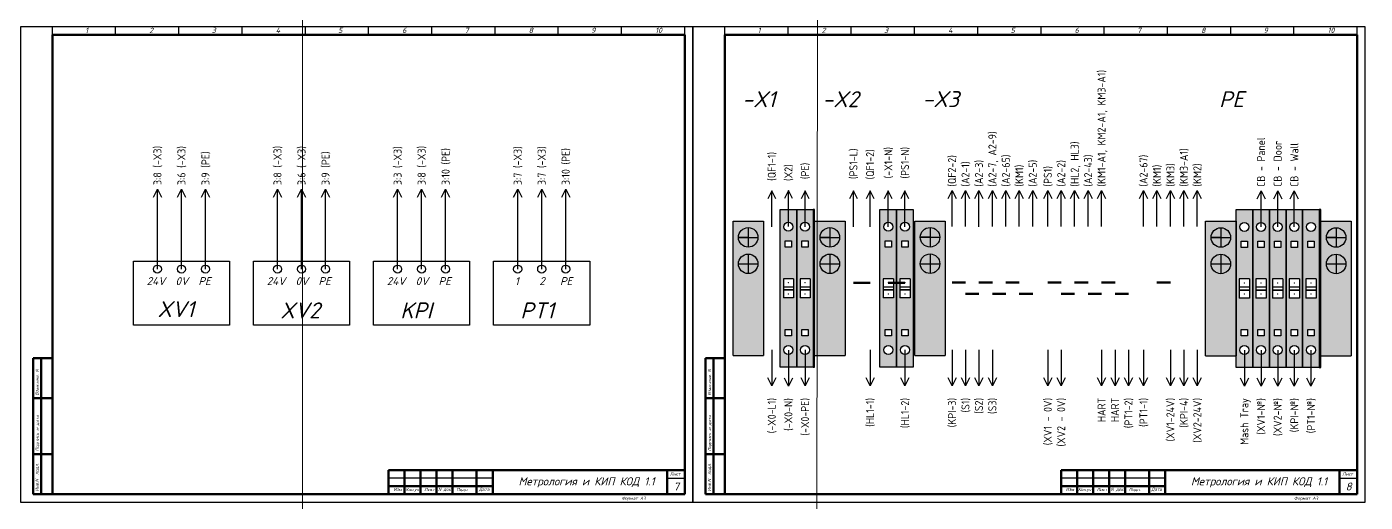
# Model space of a CAD drawing. Header units: millimetres. Extents: x 0 to 53000, y -591 to 24400.
# Drawn here: x 2568 to 3404, y 304 to 601 of the extents above; entities that cross this region are included whole.
import ezdxf
from ezdxf.enums import TextEntityAlignment as Align

# ---------------------------------------------------------------- set-up
doc = ezdxf.new("R2010")
doc.units = ezdxf.units.MM
doc.linetypes.add('Caddy_Solid', pattern=[0])
for name, color, linetype in [('DESC', 150, 'Continuous'), ('YEL_14_THHN', 7, 'Continuous'), ('Обозначения контактов', 7, 'Continuous')]:
    doc.layers.add(name, color=color, linetype=linetype)
doc.layers.add('Основная', color=7, linetype='Continuous', lineweight=30)
doc.layers.add('Перемычка', color=6, linetype='Continuous', lineweight=140)
doc.layers.add('Привязки', color=2, linetype='Continuous', lineweight=0, plot=False, transparency=0.8)
doc.styles.add('WD_IEC', font='ISOCP2.shx', dxfattribs={"width": 0.9, "height": 4})
doc.styles.add('текст', font='isocpeui.ttf')

# ---------------------------------------------------------------- blocks, each defined once
blk = doc.blocks.new('VT0_02')
blk.add_circle((0, 0), 1.25)
at = {"style": 'WD_IEC', "flags": 1}
for tag, p in [('X4TERM01', (-1.25, 0)), ('X2TERM01', (0, 1.25)), ('X1TERM01', (1.25, 0)), ('X8TERM01', (0, -1.25))]:
    blk.add_attdef(tag, p, '', height=0.32, dxfattribs=at)
blk = doc.blocks.new('HA1X2')
blk.add_lwpolyline([(-1.25, -2.5), (0, 0), (1.25, -2.5)])
at = {"style": 'WD_IEC', "flags": 8}
for tag, p in [('DESC1', (0, 5.1)), ('DESC2', (0, 1.25))]:
    blk.add_attdef(tag, text='', height=2.5, dxfattribs=at).set_placement(p, align=Align.CENTER)
at = {"style": 'WD_IEC', "flags": 1}
blk.add_attdef('X8TERM01', (0, 0), '', height=0.32, dxfattribs=at)
blk = doc.blocks.new('КПИ 2-2.5')
at = {"layer": 'Основная'}
for p, q in [((0, -24.65), (0, 24.65)), ((0, 24.65), (5.2, 24.65)), ((5.2, 24.65), (5.2, -24.65)), ((2.6, 3), (1.025, 3)), ((1.025, 3), (1.025, 0)), ((1.025, 0.5), (4.175, 0.5)), ((1.025, 0.5), (4.175, 0.5)), ((1.025, 0), (1.025, -3)), ((4.175, 3), (2.6, 3)), ((4.175, 3), (4.175, 0)), ((4.175, 0), (4.175, -3)), ((4.175, -0.5), (1.025, -0.5)), ((1.025, -0.5), (4.175, -0.5)), ((2.6, -3), (1.025, -3)), ((4.175, -3), (2.6, -3)), ((5.2, -24.65), (0, -24.65))]:
    blk.add_line(p, q, dxfattribs=at)
for points in [[(1.6, 14.825), (3.6, 14.825), (3.6, 12.825), (1.6, 12.825)], [(1.6, -12.825), (3.6, -12.825), (3.6, -14.825), (1.6, -14.825)]]:
    blk.add_lwpolyline(points, close=True, dxfattribs=at)
for centre in [(2.6, 19.2375), (2.6, -19.2375)]:
    blk.add_circle(centre, 1.4187, dxfattribs=at)
blk = doc.blocks.new('КПИ 2-2.5 синяя')
at = {"layer": 'Основная', "true_color": 0x22346e}
h = blk.add_hatch(color=159, dxfattribs=at)
h.dxf.hatch_style = 1
h.paths.add_polyline_path([(5.2, 24.65), (0, 24.65), (0, -24.65), (5.2, -24.65)])
h.paths.add_polyline_path([(4.17, 3), (4.17, 0), (4.17, -3), (2.6, -3), (1.03, -3), (1.03, 0), (1.03, 3), (2.6, 3)], flags=16)
h.paths.add_polyline_path([(1.6, 12.82), (1.6, 14.82), (3.6, 14.82), (3.6, 12.82)], flags=16)
h.paths.add_polyline_path([(1.18, 19.24, -1), (4.02, 19.24, -1)], flags=16)
h.paths.add_polyline_path([(3.6, -12.82), (3.6, -14.82), (1.6, -14.82), (1.6, -12.82)], flags=16)
h.paths.add_polyline_path([(4.02, -19.24, -1), (1.18, -19.24, -1)], flags=16)
at = {"layer": 'Привязки'}
for centre in [(2.6, 1.75), (2.6, -1.75)]:
    blk.add_circle(centre, 0.00000908, dxfattribs=at)
for p in [(2.6, 1.75), (2.6, 1.75), (2.6, 1.75), (2.6, 1.75), (2.6, 1.75), (2.6, 1.75), (2.6, -1.75), (2.6, -1.75), (2.6, -1.75), (2.6, -1.75), (2.6, -1.75), (2.6, -1.75)]:
    blk.add_point(p, dxfattribs=at)
at = {"layer": 'Основная'}
blk.add_blockref('КПИ 2-2.5', (0, 0), dxfattribs=at)
blk = doc.blocks.new('КПИ 2-2.5 ЖЗ')
at = {"layer": 'Основная', "true_color": 0x939598}
h = blk.add_hatch(color=252, dxfattribs=at)
h.set_gradient(color1=(19, 103, 52), color2=(200, 201, 45), rotation=45, name='CYLINDER')
h.paths.add_polyline_path([(5.2, 24.65), (0, 24.65), (0, 0), (1.03, 0), (1.03, 3), (2.6, 3), (4.17, 3), (4.17, -3), (5.2, -3)])
h.paths.add_polyline_path([(1.6, 12.82), (1.6, 14.82), (3.6, 14.82), (3.6, 12.82)], flags=16)
edge = h.paths.add_edge_path(flags=16)
edge.add_arc((2.6, 19.24), 1.42, 0, 360)
at = {"layer": 'Основная'}
h = blk.add_hatch(color=256, dxfattribs=at)
h.set_gradient(color1=(200, 201, 45), color2=(19, 103, 52), rotation=45, name='CYLINDER')
h.paths.add_polyline_path([(5.2, 0), (4.17, 0), (4.17, -3), (2.6, -3), (1.03, -3), (1.03, 3), (0, 3), (0, -24.65), (5.2, -24.65)])
h.paths.add_polyline_path([(3.6, -12.82), (3.6, -14.82), (1.6, -14.82), (1.6, -12.82)], flags=16)
edge = h.paths.add_edge_path(flags=16)
edge.add_arc((2.6, -19.24), 1.42, 0, 360)
at = {"layer": 'Привязки'}
for centre in [(2.6, 1.75), (2.6, -1.75)]:
    blk.add_circle(centre, 0.00000908, dxfattribs=at)
for p in [(2.6, 1.75), (2.6, 1.75), (2.6, 1.75), (2.6, 1.75), (2.6, 1.75), (2.6, 1.75), (2.6, -1.75), (2.6, -1.75), (2.6, -1.75), (2.6, -1.75), (2.6, -1.75), (2.6, -1.75)]:
    blk.add_point(p, dxfattribs=at)
at = {"layer": 'Основная'}
blk.add_blockref('КПИ 2-2.5', (0, 0), dxfattribs=at)
blk = doc.blocks.new('Заглушка КПИ зеленая 1.5-2.5')
at = {"layer": 'Основная'}
h = blk.add_hatch(color=3, dxfattribs=at)
h.dxf.hatch_style = 1
h.paths.add_polyline_path([(2212.92, 559.35), (2213.42, 559.35), (2213.42, 608.65), (2212.92, 608.65)])
for p, q in [((2212.92, 608.65), (2212.92, 559.35)), ((2213.42, 608.65), (2212.92, 608.65)), ((2213.42, 559.35), (2213.42, 608.65)), ((2212.92, 559.35), (2213.42, 559.35))]:
    blk.add_line(p, q, dxfattribs=at)
blk = doc.blocks.new('HA1X4')
blk.add_lwpolyline([(1.25, 2.5), (0, 0), (-1.25, 2.5)])
at = {"style": 'WD_IEC', "flags": 1}
blk.add_attdef('X2TERM01', (0, 0), '', height=0.32, dxfattribs=at)
at = {"style": 'WD_IEC', "flags": 8}
for tag, p in [('DESC1', (0, -3.75)), ('DESC2', (0, -7.6))]:
    blk.add_attdef(tag, text='', height=2.5, dxfattribs=at).set_placement(p, align=Align.CENTER)
blk = doc.blocks.new('Стопор на DIN')
at = {"layer": 'Основная', "true_color": 0x939598}
h = blk.add_hatch(color=252, dxfattribs=at)
h.dxf.hatch_style = 1
h.paths.add_polyline_path([(0, 21), (-9.5, 21), (-9.5, -21), (0, -21)])
at = {"layer": 'Основная'}
for p, q in [((-9.5, -21), (-9.5, 21)), ((-9.5, 21), (0, 21)), ((0, 21), (0, -21)), ((-4.75, 18.97), (-4.75, 12.87)), ((-4.75, 15.92), (-7.8, 15.92)), ((-7.8, 15.92), (-1.7, 15.92)), ((-4.75, 10.71), (-4.75, 4.6)), ((-7.8, 7.66), (-1.7, 7.66)), ((-9.5, -21), (0, -21))]:
    blk.add_line(p, q, dxfattribs=at)
for centre in [(-4.75, 15.92), (-4.75, 7.66)]:
    blk.add_circle(centre, 3.05, dxfattribs=at)

msp = doc.modelspace()

# ---------------------------------------------------------------- linework, layer by layer
at = {"linetype": 'Caddy_Solid', "lineweight": 25}
for p, q in [((2584.38593, 596.38009), (2584.38593, 601.38009)), ((2623.88593, 596.38009), (2623.88593, 601.38009)), ((2663.38593, 596.38009), (2663.38593, 601.38009)), ((2702.88593, 596.38009), (2702.88593, 601.38009)), ((2742.38593, 596.38009), (2742.38593, 601.38009)), ((2781.88593, 596.38009), (2781.88593, 601.38009)), ((2821.38593, 596.38009), (2821.38593, 601.38009)), ((2860.88593, 596.38009), (2860.88593, 601.38009)), ((2900.38593, 596.38009), (2900.38593, 601.38009)), ((2939.88593, 596.38009), (2939.88593, 601.38009)), ((2979.38593, 596.38009), (2979.38593, 601.38009)), ((3004.38593, 596.38009), (3004.38593, 601.38009)), ((3043.88593, 596.38009), (3043.88593, 601.38009)), ((3083.38593, 596.38009), (3083.38593, 601.38009)), ((3122.88593, 596.38009), (3122.88593, 601.38009)), ((3162.38593, 596.38009), (3162.38593, 601.38009)), ((3201.88593, 596.38009), (3201.88593, 601.38009)), ((3241.38593, 596.38009), (3241.38593, 601.38009)), ((3280.88593, 596.38009), (3280.88593, 601.38009)), ((3320.38593, 596.38009), (3320.38593, 601.38009)), ((3359.88593, 596.38009), (3359.88593, 601.38009)), ((3399.38593, 596.38009), (3399.38593, 601.38009))]:
    msp.add_line(p, q, dxfattribs=at)
at = {"layer": 'YEL_14_THHN'}
for p, q in [((2650, 450), (2650, 500)), ((2665, 450), (2665, 500)), ((2680, 450), (2680, 500)), ((2725, 450), (2725, 500)), ((2740, 450), (2740, 500)), ((2755, 450), (2755, 500)), ((2800, 450), (2800, 500)), ((2815, 450), (2815, 500)), ((2830, 450), (2830, 500)), ((2875, 450), (2875, 500)), ((2890, 450), (2890, 500)), ((2905, 450), (2905, 500)), ((3033.69999, 476.44504), (3033.69999, 498.94504)), ((3044.09999, 476.52159), (3044.09999, 499.02159)), ((3054.49999, 476.44504), (3054.49999, 498.94504)), ((3084.69999, 476.36848), (3084.69999, 498.86848)), ((3095.09999, 476.44504), (3095.09999, 498.94504)), ((3106.49999, 476.44504), (3106.49999, 498.94504)), ((3116.89999, 476.44504), (3116.89999, 498.94504)), ((3146.29999, 476.52159), (3146.29999, 499.02159)), ((3154.69999, 476.52159), (3154.69999, 499.02159)), ((3163.1, 476.50335), (3163.1, 499.00335)), ((3171.49999, 476.52159), (3171.49999, 499.02159)), ((3179.89999, 476.52159), (3179.89999, 499.02159)), ((3188.29999, 476.52159), (3188.29999, 499.02159)), ((3196.69999, 476.52159), (3196.69999, 499.02159)), ((3206.09999, 476.53071), (3206.09999, 499.03071)), ((3214.49999, 476.52159), (3214.49999, 499.02159)), ((3222.89999, 476.52159), (3222.89999, 499.02159)), ((3231.29999, 476.52159), (3231.29999, 499.02159)), ((3239.69999, 476.52159), (3239.69999, 499.02159)), ((3265.89999, 476.52159), (3265.89999, 499.02159)), ((3274.29999, 476.52159), (3274.29999, 499.02159)), ((3282.69999, 476.52159), (3282.69999, 499.02159)), ((3291.09999, 476.52159), (3291.09999, 499.02159)), ((3299.49999, 476.52159), (3299.49999, 499.02159)), ((3339.29999, 476.36848), (3339.29999, 498.86848)), ((3349.69999, 476.36848), (3349.69999, 498.86848)), ((3360.09999, 476.36848), (3360.09999, 498.86848)), ((3033.69999, 399.49504), (3033.69999, 376.99504)), ((3044.09999, 399.41848), (3044.09999, 376.91848)), ((3054.49999, 399.49504), (3054.49999, 376.99504)), ((3095.09999, 399.49504), (3095.09999, 376.99504)), ((3116.89999, 399.49504), (3116.89999, 376.99504)), ((3146.29999, 399.57159), (3146.29999, 377.07159)), ((3154.69999, 399.57159), (3154.69999, 377.07159)), ((3163.09999, 399.57159), (3163.09999, 377.07159)), ((3171.49999, 399.57159), (3171.49999, 377.07159)), ((3206.09999, 399.57159), (3206.09999, 377.07159)), ((3214.49999, 399.57159), (3214.49999, 377.07159)), ((3239.69999, 399.57159), (3239.69999, 377.07159)), ((3248.09999, 399.57159), (3248.09999, 377.07159)), ((3256.49999, 399.57159), (3256.49999, 377.07159)), ((3265.89999, 399.57159), (3265.89999, 377.07159)), ((3282.69999, 399.57159), (3282.69999, 377.07159)), ((3291.09999, 399.57159), (3291.09999, 377.07159)), ((3299.49999, 399.57159), (3299.49999, 377.07159)), ((3328.89999, 399.41848), (3328.89999, 376.91848)), ((3339.29999, 399.41848), (3339.29999, 376.91848)), ((3349.69999, 399.41848), (3349.69999, 376.91848)), ((3360.09999, 399.41848), (3360.09999, 376.91848)), ((3370.49999, 399.41848), (3370.49999, 376.91848))]:
    msp.add_line(p, q, dxfattribs=at)
at = {"layer": 'Обозначения контактов'}
for points in [[(2564.38593, 304.38009), (2984.38593, 304.38009), (2984.38593, 601.38009), (2564.38593, 601.38009)], [(2984.38593, 304.38009), (3404.38593, 304.38009), (3404.38593, 601.38009), (2984.38593, 601.38009)]]:
    msp.add_lwpolyline(points, close=True, dxfattribs=at)
at = {"layer": 'Основная', "linetype": 'Caddy_Solid', "lineweight": 50}
for p, q in [((2584.38593, 596.3189), (2979.38593, 596.3189)), ((2584.38593, 596.3189), (2584.38593, 309.38009)), ((2979.38593, 596.3189), (2979.38593, 309.38009)), ((3004.38593, 596.3189), (3399.38593, 596.3189)), ((3004.38593, 596.3189), (3004.38593, 309.38009)), ((3399.38593, 596.3189), (3399.38593, 309.38009)), ((2572.38593, 309.44009), (2572.38593, 394.44009)), ((2572.38593, 394.44009), (2584.38593, 394.44009)), ((2577.38593, 394.44009), (2577.38593, 309.44009)), ((2992.38593, 309.44009), (2992.38593, 394.44009)), ((2992.38593, 394.44009), (3004.38593, 394.44009)), ((2997.38593, 394.44009), (2997.38593, 309.44009)), ((2572.38593, 369.38009), (2584.38593, 369.38009)), ((2992.38593, 369.38009), (3004.38593, 369.38009)), ((2572.38593, 334.44009), (2584.38593, 334.44009)), ((2992.38593, 334.44009), (3004.38593, 334.44009)), ((2794.38593, 324.38009), (2979.38593, 324.38009)), ((2794.38593, 309.38009), (2794.38593, 324.38009)), ((2804.38593, 309.38009), (2804.38593, 324.38009)), ((2814.38593, 309.38009), (2814.38593, 324.38009)), ((2824.38593, 309.38009), (2824.38593, 324.38009)), ((2834.38593, 309.38009), (2834.38593, 324.38009)), ((2849.38593, 309.38009), (2849.38593, 324.38009)), ((2859.38593, 309.38009), (2859.38593, 324.38009)), ((2968.38593, 309.38009), (2968.38593, 324.38009)), ((3214.38593, 324.38009), (3399.38593, 324.38009)), ((3214.38593, 309.38009), (3214.38593, 324.38009)), ((3224.38593, 309.38009), (3224.38593, 324.38009)), ((3234.38593, 309.38009), (3234.38593, 324.38009)), ((3244.38593, 309.38009), (3244.38593, 324.38009)), ((3254.38593, 309.38009), (3254.38593, 324.38009)), ((3269.38593, 309.38009), (3269.38593, 324.38009)), ((3279.38593, 309.38009), (3279.38593, 324.38009)), ((3388.38593, 309.38009), (3388.38593, 324.38009)), ((2979.38593, 309.38009), (2572.38593, 309.38009)), ((2794.38593, 314.38009), (2859.38593, 314.38009)), ((3399.38593, 309.38009), (2992.38593, 309.38009)), ((3214.38593, 314.38009), (3279.38593, 314.38009))]:
    msp.add_line(p, q, dxfattribs=at)
at = {"layer": 'Основная', "linetype": 'Caddy_Solid', "lineweight": 25}
for p, q in [((2859.38593, 319.38009), (2794.38593, 319.38009)), ((2968.38593, 319.38009), (2979.38593, 319.38009)), ((3279.38593, 319.38009), (3214.38593, 319.38009)), ((3388.38593, 319.38009), (3399.38593, 319.38009))]:
    msp.add_line(p, q, dxfattribs=at)
at = {"layer": 'Основная'}
for points in [[(2635, 455), (2695, 455), (2695, 415), (2635, 415)], [(2710, 455), (2770, 455), (2770, 415), (2710, 415)], [(2785, 455), (2845, 455), (2845, 415), (2785, 415)], [(2860, 455), (2920, 455), (2920, 415), (2860, 415)]]:
    msp.add_lwpolyline(points, close=True, dxfattribs=at)
at = {"layer": 'Перемычка'}
for p, q in [((3084.70003, 441.47004), (3095.10001, 441.47004)), ((3106.50003, 441.47006), (3116.89999, 441.47006)), ((3146.30003, 441.54661), (3154.69999, 441.54661)), ((3163.09999, 441.54661), (3171.50001, 441.54663)), ((3179.90001, 441.54663), (3188.30001, 441.54659)), ((3206.10002, 441.54658), (3214.49998, 441.54658)), ((3222.89998, 441.54658), (3231.3, 441.54659)), ((3239.7, 441.54659), (3248.1, 441.54656)), ((3274.30003, 441.54661), (3282.70003, 441.54661)), ((3154.70001, 434.54663), (3163.10001, 434.54659)), ((3171.50001, 434.54663), (3179.90001, 434.54659)), ((3188.30001, 434.54659), (3196.70001, 434.54663)), ((3214.5, 434.54659), (3222.9, 434.54656)), ((3231.3, 434.54659), (3239.7, 434.54656)), ((3248.1, 434.54656), (3256.5, 434.54659))]:
    msp.add_line(p, q, dxfattribs=at)
at = {"layer": 'Привязки'}
for p, direction in [((2740.67048, 3075), (0, 1)), ((3066.41299, 3074.73139), (0.00164919753, 0.99999864007))]:
    msp.add_xline(p, direction, dxfattribs=at)

# ---------------------------------------------------------------- block references
at = {"layer": 'Обозначения контактов'}
ref = msp.add_blockref('HA1X2', (3239.69999, 499.02159), dxfattribs=dict(at, xscale=2, yscale=2, zscale=2))
ref.add_attrib('DESC2', '(KM1-A1, KM2-A1, KM3-A1)', dxfattribs={"layer": 'DESC', "height": 5, "rotation": 90, "style": 'WD_IEC', "flags": 8}).set_placement((3239.69999, 501.52159), align=Align.MIDDLE_LEFT)
ref = msp.add_blockref('HA1X2', (3171.49999, 499.02159), dxfattribs=dict(at, xscale=2, yscale=2, zscale=2))
ref.add_attrib('DESC2', '(A2-7, A2-9)', dxfattribs={"layer": 'DESC', "height": 5, "rotation": 90, "style": 'WD_IEC', "flags": 8}).set_placement((3171.49999, 501.52159), align=Align.MIDDLE_LEFT)
ref = msp.add_blockref('HA1X2', (3222.89999, 499.02159), dxfattribs=dict(at, xscale=2, yscale=2, zscale=2))
ref.add_attrib('DESC2', '(HL2, HL3)', dxfattribs={"layer": 'DESC', "height": 5, "rotation": 90, "style": 'WD_IEC', "flags": 8}).set_placement((3222.89999, 501.52159), align=Align.MIDDLE_LEFT)
ref = msp.add_blockref('HA1X2', (3339.29999, 498.86848), dxfattribs=dict(at, xscale=2, yscale=2, zscale=2))
ref.add_attrib('DESC2', 'CB - Panel', dxfattribs={"layer": 'DESC', "height": 5, "rotation": 90, "style": 'WD_IEC', "flags": 8}).set_placement((3339.29999, 501.36848), align=Align.MIDDLE_LEFT)
ref = msp.add_blockref('HA1X2', (3349.69999, 498.86848), dxfattribs=dict(at, xscale=2, yscale=2, zscale=2))
ref.add_attrib('DESC2', 'CB - Door', dxfattribs={"layer": 'DESC', "height": 5, "rotation": 90, "style": 'WD_IEC', "flags": 8}).set_placement((3349.69999, 501.36848), align=Align.MIDDLE_LEFT)
ref = msp.add_blockref('HA1X2', (3360.09999, 498.86848), dxfattribs=dict(at, xscale=2, yscale=2, zscale=2))
ref.add_attrib('DESC2', 'CB - Wall', dxfattribs={"layer": 'DESC', "height": 5, "rotation": 90, "style": 'WD_IEC', "flags": 8}).set_placement((3360.09999, 501.36848), align=Align.MIDDLE_LEFT)
ref = msp.add_blockref('HA1X2', (2650, 500), dxfattribs=dict(at, xscale=2, yscale=2, zscale=2))
ref.add_attrib('DESC2', '3:8 (-X3)', dxfattribs={"layer": 'DESC', "height": 5, "rotation": 90, "style": 'WD_IEC', "flags": 8}).set_placement((2650, 502.5), align=Align.MIDDLE_LEFT)
ref = msp.add_blockref('HA1X2', (2665, 500), dxfattribs=dict(at, xscale=2, yscale=2, zscale=2))
ref.add_attrib('DESC2', '3:6 (-X3)', dxfattribs={"layer": 'DESC', "height": 5, "rotation": 90, "style": 'WD_IEC', "flags": 8}).set_placement((2665, 502.5), align=Align.MIDDLE_LEFT)
ref = msp.add_blockref('HA1X2', (2680, 500), dxfattribs=dict(at, xscale=2, yscale=2, zscale=2))
ref.add_attrib('DESC2', '3:9 (PE)', dxfattribs={"layer": 'DESC', "height": 5, "rotation": 90, "style": 'WD_IEC', "flags": 8}).set_placement((2680, 502.5), align=Align.MIDDLE_LEFT)
ref = msp.add_blockref('HA1X2', (2725, 500), dxfattribs=dict(at, xscale=2, yscale=2, zscale=2))
ref.add_attrib('DESC2', '3:8 (-X3)', dxfattribs={"layer": 'DESC', "height": 5, "rotation": 90, "style": 'WD_IEC', "flags": 8}).set_placement((2725, 502.5), align=Align.MIDDLE_LEFT)
ref = msp.add_blockref('HA1X2', (2740, 500), dxfattribs=dict(at, xscale=2, yscale=2, zscale=2))
ref.add_attrib('DESC2', '3:6 (-X3)', dxfattribs={"layer": 'DESC', "height": 5, "rotation": 90, "style": 'WD_IEC', "flags": 8}).set_placement((2740, 502.5), align=Align.MIDDLE_LEFT)
ref = msp.add_blockref('HA1X2', (2755, 500), dxfattribs=dict(at, xscale=2, yscale=2, zscale=2))
ref.add_attrib('DESC2', '3:9 (PE)', dxfattribs={"layer": 'DESC', "height": 5, "rotation": 90, "style": 'WD_IEC', "flags": 8}).set_placement((2755, 502.5), align=Align.MIDDLE_LEFT)
ref = msp.add_blockref('HA1X2', (2800, 500), dxfattribs=dict(at, xscale=2, yscale=2, zscale=2))
ref.add_attrib('DESC2', '3:3 (-X3)', dxfattribs={"layer": 'DESC', "height": 5, "rotation": 90, "style": 'WD_IEC', "flags": 8}).set_placement((2800, 502.5), align=Align.MIDDLE_LEFT)
ref = msp.add_blockref('HA1X2', (2815, 500), dxfattribs=dict(at, xscale=2, yscale=2, zscale=2))
ref.add_attrib('DESC2', '3:8 (-X3)', dxfattribs={"layer": 'DESC', "height": 5, "rotation": 90, "style": 'WD_IEC', "flags": 8}).set_placement((2815, 502.5), align=Align.MIDDLE_LEFT)
ref = msp.add_blockref('HA1X2', (2830, 500), dxfattribs=dict(at, xscale=2, yscale=2, zscale=2))
ref.add_attrib('DESC2', '3:10 (PE)', dxfattribs={"layer": 'DESC', "height": 5, "rotation": 90, "style": 'WD_IEC', "flags": 8}).set_placement((2830, 502.5), align=Align.MIDDLE_LEFT)
ref = msp.add_blockref('HA1X2', (2875, 500), dxfattribs=dict(at, xscale=2, yscale=2, zscale=2))
ref.add_attrib('DESC2', '3:7 (-X3)', dxfattribs={"layer": 'DESC', "height": 5, "rotation": 90, "style": 'WD_IEC', "flags": 8}).set_placement((2875, 502.5), align=Align.MIDDLE_LEFT)
ref = msp.add_blockref('HA1X2', (2890, 500), dxfattribs=dict(at, xscale=2, yscale=2, zscale=2))
ref.add_attrib('DESC2', '3:7 (-X3)', dxfattribs={"layer": 'DESC', "height": 5, "rotation": 90, "style": 'WD_IEC', "flags": 8}).set_placement((2890, 502.5), align=Align.MIDDLE_LEFT)
ref = msp.add_blockref('HA1X2', (2905, 500), dxfattribs=dict(at, xscale=2, yscale=2, zscale=2))
ref.add_attrib('DESC2', '3:10 (PE)', dxfattribs={"layer": 'DESC', "height": 5, "rotation": 90, "style": 'WD_IEC', "flags": 8}).set_placement((2905, 502.5), align=Align.MIDDLE_LEFT)
ref = msp.add_blockref('HA1X4', (3033.69999, 498.94504), dxfattribs=dict(at, xscale=-2, yscale=2, zscale=2, rotation=180))
ref.add_attrib('DESC2', '(QF1-1)', dxfattribs={"layer": 'DESC', "height": 5, "rotation": 90, "style": 'WD_IEC', "flags": 8}).set_placement((3033.69999, 514.14504), align=Align.MIDDLE_CENTER)
ref = msp.add_blockref('HA1X4', (3084.69999, 498.86848), dxfattribs=dict(at, xscale=-2, yscale=2, zscale=2, rotation=180))
ref.add_attrib('DESC1', '(PS1-L)', dxfattribs={"layer": 'DESC', "height": 5, "rotation": 90, "style": 'WD_IEC', "flags": 8}).set_placement((3084.69999, 525.38955), align=Align.MIDDLE_RIGHT)
ref = msp.add_blockref('HA1X4', (3095.09999, 498.94504), dxfattribs=dict(at, xscale=-2, yscale=2, zscale=2, rotation=180))
ref.add_attrib('DESC1', '(QF1-2)', dxfattribs={"layer": 'DESC', "height": 5, "rotation": 90, "style": 'WD_IEC', "flags": 8}).set_placement((3095.09999, 515.4411), align=Align.MIDDLE_CENTER)
ref = msp.add_blockref('HA1X4', (3106.49999, 498.94504), dxfattribs=dict(at, xscale=-2, yscale=2, zscale=2, rotation=180))
ref.add_attrib('DESC1', '(-X1-N)', dxfattribs={"layer": 'DESC', "height": 5, "rotation": 90, "style": 'WD_IEC', "flags": 8}).set_placement((3106.49999, 516.4411), align=Align.MIDDLE_CENTER)
ref = msp.add_blockref('HA1X4', (3116.89999, 498.94504), dxfattribs=dict(at, xscale=-2, yscale=2, zscale=2, rotation=180))
ref.add_attrib('DESC1', '(PS1-N)', dxfattribs={"layer": 'DESC', "height": 5, "rotation": 90, "style": 'WD_IEC', "flags": 8}).set_placement((3116.89999, 516.4411), align=Align.MIDDLE_CENTER)
ref = msp.add_blockref('HA1X2', (3146.29999, 499.02159), dxfattribs=dict(at, xscale=2, yscale=2, zscale=2))
ref.add_attrib('DESC2', '(QF2-2)', dxfattribs={"layer": 'DESC', "height": 5, "rotation": 90, "style": 'WD_IEC', "flags": 8}).set_placement((3146.29999, 501.52159), align=Align.MIDDLE_LEFT)
ref = msp.add_blockref('HA1X2', (3179.89999, 499.02159), dxfattribs=dict(at, xscale=2, yscale=2, zscale=2))
ref.add_attrib('DESC2', '(A2-65)', dxfattribs={"layer": 'DESC', "height": 5, "rotation": 90, "style": 'WD_IEC', "flags": 8}).set_placement((3179.89999, 501.52159), align=Align.MIDDLE_LEFT)
ref = msp.add_blockref('HA1X2', (3231.29999, 499.02159), dxfattribs=dict(at, xscale=2, yscale=2, zscale=2))
ref.add_attrib('DESC2', '(A2-43)', dxfattribs={"layer": 'DESC', "height": 5, "rotation": 90, "style": 'WD_IEC', "flags": 8}).set_placement((3231.29999, 501.52159), align=Align.MIDDLE_LEFT)
ref = msp.add_blockref('HA1X2', (3265.89999, 499.02159), dxfattribs=dict(at, xscale=2, yscale=2, zscale=2))
ref.add_attrib('DESC2', '(A2-67)', dxfattribs={"layer": 'DESC', "height": 5, "rotation": 90, "style": 'WD_IEC', "flags": 8}).set_placement((3265.89999, 501.52159), align=Align.MIDDLE_LEFT)
ref = msp.add_blockref('HA1X2', (3291.09999, 499.02159), dxfattribs=dict(at, xscale=2, yscale=2, zscale=2))
ref.add_attrib('DESC2', '(KM3-A1)', dxfattribs={"layer": 'DESC', "height": 5, "rotation": 90, "style": 'WD_IEC', "flags": 8}).set_placement((3291.09999, 501.52159), align=Align.MIDDLE_LEFT)
ref = msp.add_blockref('HA1X4', (3044.09999, 499.02159), dxfattribs=dict(at, xscale=-2, yscale=2, zscale=2, rotation=180))
ref.add_attrib('DESC1', '(X2)', dxfattribs={"layer": 'DESC', "height": 5, "rotation": 90, "style": 'WD_IEC', "flags": 8}).set_placement((3044.09999, 515.51765), align=Align.MIDDLE_RIGHT)
ref = msp.add_blockref('HA1X4', (3054.49999, 498.94504), dxfattribs=dict(at, xscale=-2, yscale=2, zscale=2, rotation=180))
ref.add_attrib('DESC1', '(PE)', dxfattribs={"layer": 'DESC', "height": 5, "rotation": 90, "style": 'WD_IEC', "flags": 8}).set_placement((3054.49999, 516.4411), align=Align.MIDDLE_RIGHT)
ref = msp.add_blockref('HA1X2', (3154.69999, 499.02159), dxfattribs=dict(at, xscale=2, yscale=2, zscale=2))
ref.add_attrib('DESC2', '(A2-1)', dxfattribs={"layer": 'DESC', "height": 5, "rotation": 90, "style": 'WD_IEC', "flags": 8}).set_placement((3154.69999, 501.52159), align=Align.MIDDLE_LEFT)
ref = msp.add_blockref('HA1X2', (3163.1, 499.00335), dxfattribs=dict(at, xscale=2, yscale=2, zscale=2))
ref.add_attrib('DESC2', '(A2-3)', dxfattribs={"layer": 'DESC', "height": 5, "rotation": 90, "style": 'WD_IEC', "flags": 8}).set_placement((3163.1, 501.50335), align=Align.MIDDLE_LEFT)
ref = msp.add_blockref('HA1X2', (3188.29999, 499.02159), dxfattribs=dict(at, xscale=2, yscale=2, zscale=2))
ref.add_attrib('DESC2', '(KM1)', dxfattribs={"layer": 'DESC', "height": 5, "rotation": 90, "style": 'WD_IEC', "flags": 8}).set_placement((3188.29999, 501.52159), align=Align.MIDDLE_LEFT)
ref = msp.add_blockref('HA1X2', (3196.69999, 499.00336), dxfattribs=dict(at, xscale=2, yscale=2, zscale=2))
ref.add_attrib('DESC2', '(A2-5)', dxfattribs={"layer": 'DESC', "height": 5, "rotation": 90, "style": 'WD_IEC', "flags": 8}).set_placement((3196.69999, 501.50336), align=Align.MIDDLE_LEFT)
ref = msp.add_blockref('HA1X2', (3206.09999, 499.03071), dxfattribs=dict(at, xscale=2, yscale=2, zscale=2))
ref.add_attrib('DESC2', '(PS1)', dxfattribs={"layer": 'DESC', "height": 5, "rotation": 90, "style": 'WD_IEC', "flags": 8}).set_placement((3206.09999, 501.53071), align=Align.MIDDLE_LEFT)
ref = msp.add_blockref('HA1X2', (3214.49999, 499.02159), dxfattribs=dict(at, xscale=2, yscale=2, zscale=2))
ref.add_attrib('DESC2', '(A2-2)', dxfattribs={"layer": 'DESC', "height": 5, "rotation": 90, "style": 'WD_IEC', "flags": 8}).set_placement((3214.49999, 501.52159), align=Align.MIDDLE_LEFT)
ref = msp.add_blockref('HA1X2', (3274.29999, 499.02159), dxfattribs=dict(at, xscale=2, yscale=2, zscale=2))
ref.add_attrib('DESC2', '(KM1)', dxfattribs={"layer": 'DESC', "height": 5, "rotation": 90, "style": 'WD_IEC', "flags": 8}).set_placement((3274.29999, 501.52159), align=Align.MIDDLE_LEFT)
ref = msp.add_blockref('HA1X2', (3282.69999, 499.02159), dxfattribs=dict(at, xscale=2, yscale=2, zscale=2))
ref.add_attrib('DESC2', '(KM3)', dxfattribs={"layer": 'DESC', "height": 5, "rotation": 90, "style": 'WD_IEC', "flags": 8}).set_placement((3282.69999, 501.52159), align=Align.MIDDLE_LEFT)
ref = msp.add_blockref('HA1X2', (3299.49999, 499.02159), dxfattribs=dict(at, xscale=2, yscale=2, zscale=2))
ref.add_attrib('DESC2', '(KM2)', dxfattribs={"layer": 'DESC', "height": 5, "rotation": 90, "style": 'WD_IEC', "flags": 8}).set_placement((3299.49999, 501.52159), align=Align.MIDDLE_LEFT)
at = {"layer": 'Обозначения контактов', "xscale": 2, "yscale": 2, "zscale": 2}
for p in [(2650, 450), (2665, 450), (2680, 450), (2725, 450), (2740, 450), (2755, 450), (2800, 450), (2815, 450), (2830, 450), (2875, 450), (2890, 450), (2905, 450)]:
    msp.add_blockref('VT0_02', p, dxfattribs=at)
at = {"layer": 'Обозначения контактов'}
ref = msp.add_blockref('HA1X4', (3033.69999, 376.99504), dxfattribs=dict(at, xscale=2, yscale=2, zscale=2))
ref.add_attrib('DESC1', '(-X0-L1)', dxfattribs={"layer": 'DESC', "height": 5, "rotation": 90, "style": 'WD_IEC', "flags": 8}).set_placement((3033.69999, 369.49504), align=Align.MIDDLE_RIGHT)
ref = msp.add_blockref('HA1X4', (3044.09999, 376.91848), dxfattribs=dict(at, xscale=2, yscale=2, zscale=2))
ref.add_attrib('DESC1', '(-X0-N)', dxfattribs={"layer": 'DESC', "height": 5, "rotation": 90, "style": 'WD_IEC', "flags": 8}).set_placement((3044.09999, 369.41848), align=Align.MIDDLE_RIGHT)
ref = msp.add_blockref('HA1X4', (3054.49999, 376.99504), dxfattribs=dict(at, xscale=2, yscale=2, zscale=2))
ref.add_attrib('DESC1', '(-X0-PE)', dxfattribs={"layer": 'DESC', "height": 5, "rotation": 90, "style": 'WD_IEC', "flags": 8}).set_placement((3054.49999, 369.49504), align=Align.MIDDLE_RIGHT)
ref = msp.add_blockref('HA1X4', (3095.09999, 376.99504), dxfattribs=dict(at, xscale=2, yscale=2, zscale=2))
ref.add_attrib('DESC1', '(HL1-1)', dxfattribs={"layer": 'DESC', "height": 5, "rotation": 90, "style": 'WD_IEC', "flags": 8}).set_placement((3095.09999, 369.49504), align=Align.MIDDLE_RIGHT)
ref = msp.add_blockref('HA1X4', (3116.89999, 376.99504), dxfattribs=dict(at, xscale=2, yscale=2, zscale=2))
ref.add_attrib('DESC1', '(HL1-2)', dxfattribs={"layer": 'DESC', "height": 5, "rotation": 90, "style": 'WD_IEC', "flags": 8}).set_placement((3116.89999, 369.49504), align=Align.MIDDLE_RIGHT)
ref = msp.add_blockref('HA1X4', (3146.29999, 377.07159), dxfattribs=dict(at, xscale=2, yscale=2, zscale=2))
ref.add_attrib('DESC1', '(KPI-3)', dxfattribs={"layer": 'DESC', "height": 5, "rotation": 90, "style": 'WD_IEC', "flags": 8}).set_placement((3146.29999, 369.57159), align=Align.MIDDLE_RIGHT)
ref = msp.add_blockref('HA1X4', (3154.69999, 377.07159), dxfattribs=dict(at, xscale=2, yscale=2, zscale=2))
ref.add_attrib('DESC1', '(S1)', dxfattribs={"layer": 'DESC', "height": 5, "rotation": 90, "style": 'WD_IEC', "flags": 8}).set_placement((3154.69999, 369.57159), align=Align.MIDDLE_RIGHT)
ref = msp.add_blockref('HA1X4', (3163.09999, 377.07159), dxfattribs=dict(at, xscale=2, yscale=2, zscale=2))
ref.add_attrib('DESC1', '(S2)', dxfattribs={"layer": 'DESC', "height": 5, "rotation": 90, "style": 'WD_IEC', "flags": 8}).set_placement((3163.09999, 369.57159), align=Align.MIDDLE_RIGHT)
ref = msp.add_blockref('HA1X4', (3171.49999, 377.07159), dxfattribs=dict(at, xscale=2, yscale=2, zscale=2))
ref.add_attrib('DESC1', '(S3)', dxfattribs={"layer": 'DESC', "height": 5, "rotation": 90, "style": 'WD_IEC', "flags": 8}).set_placement((3171.49999, 369.57159), align=Align.MIDDLE_RIGHT)
ref = msp.add_blockref('HA1X4', (3206.09999, 377.07159), dxfattribs=dict(at, xscale=2, yscale=2, zscale=2))
ref.add_attrib('DESC1', '(XV1 - 0V)', dxfattribs={"layer": 'DESC', "height": 5, "rotation": 90, "style": 'WD_IEC', "flags": 8}).set_placement((3206.09999, 369.57159), align=Align.MIDDLE_RIGHT)
ref = msp.add_blockref('HA1X4', (3214.49999, 377.07159), dxfattribs=dict(at, xscale=2, yscale=2, zscale=2))
ref.add_attrib('DESC1', '(XV2 - 0V)', dxfattribs={"layer": 'DESC', "height": 5, "rotation": 90, "style": 'WD_IEC', "flags": 8}).set_placement((3214.49999, 369.57159), align=Align.MIDDLE_RIGHT)
ref = msp.add_blockref('HA1X4', (3239.69999, 377.07159), dxfattribs=dict(at, xscale=2, yscale=2, zscale=2))
ref.add_attrib('DESC1', 'HART', dxfattribs={"layer": 'DESC', "height": 5, "rotation": 90, "style": 'WD_IEC', "flags": 8}).set_placement((3239.69999, 369.57159), align=Align.MIDDLE_RIGHT)
ref = msp.add_blockref('HA1X4', (3248.09999, 377.07159), dxfattribs=dict(at, xscale=2, yscale=2, zscale=2))
ref.add_attrib('DESC1', 'HART', dxfattribs={"layer": 'DESC', "height": 5, "rotation": 90, "style": 'WD_IEC', "flags": 8}).set_placement((3248.09999, 369.57159), align=Align.MIDDLE_RIGHT)
ref = msp.add_blockref('HA1X4', (3256.49999, 377.07159), dxfattribs=dict(at, xscale=2, yscale=2, zscale=2))
ref.add_attrib('DESC1', '(PT1-2)', dxfattribs={"layer": 'DESC', "height": 5, "rotation": 90, "style": 'WD_IEC', "flags": 8}).set_placement((3256.49999, 369.57159), align=Align.MIDDLE_RIGHT)
ref = msp.add_blockref('HA1X4', (3265.89999, 377.07159), dxfattribs=dict(at, xscale=2, yscale=2, zscale=2))
ref.add_attrib('DESC1', '(PT1-1)', dxfattribs={"layer": 'DESC', "height": 5, "rotation": 90, "style": 'WD_IEC', "flags": 8}).set_placement((3265.89999, 369.57159), align=Align.MIDDLE_RIGHT)
ref = msp.add_blockref('HA1X4', (3282.69999, 377.07159), dxfattribs=dict(at, xscale=2, yscale=2, zscale=2))
ref.add_attrib('DESC1', '(XV1-24V)', dxfattribs={"layer": 'DESC', "height": 5, "rotation": 90, "style": 'WD_IEC', "flags": 8}).set_placement((3282.69999, 369.57159), align=Align.MIDDLE_RIGHT)
ref = msp.add_blockref('HA1X4', (3291.09999, 377.07159), dxfattribs=dict(at, xscale=2, yscale=2, zscale=2))
ref.add_attrib('DESC1', '(KPI-4)', dxfattribs={"layer": 'DESC', "height": 5, "rotation": 90, "style": 'WD_IEC', "flags": 8}).set_placement((3291.09999, 369.57159), align=Align.MIDDLE_RIGHT)
ref = msp.add_blockref('HA1X4', (3299.49999, 377.07159), dxfattribs=dict(at, xscale=2, yscale=2, zscale=2))
ref.add_attrib('DESC1', '(XV2-24V)', dxfattribs={"layer": 'DESC', "height": 5, "rotation": 90, "style": 'WD_IEC', "flags": 8}).set_placement((3299.49999, 369.57159), align=Align.MIDDLE_RIGHT)
ref = msp.add_blockref('HA1X4', (3328.89999, 376.91848), dxfattribs=dict(at, xscale=2, yscale=2, zscale=2))
ref.add_attrib('DESC1', 'Mash Tray', dxfattribs={"layer": 'DESC', "height": 5, "rotation": 90, "style": 'WD_IEC', "flags": 8}).set_placement((3328.89999, 369.41848), align=Align.MIDDLE_RIGHT)
ref = msp.add_blockref('HA1X4', (3339.29999, 376.91848), dxfattribs=dict(at, xscale=2, yscale=2, zscale=2))
ref.add_attrib('DESC1', '(XV1-№)', dxfattribs={"layer": 'DESC', "height": 5, "rotation": 90, "style": 'WD_IEC', "flags": 8}).set_placement((3339.29999, 369.41848), align=Align.MIDDLE_RIGHT)
ref = msp.add_blockref('HA1X4', (3349.69999, 376.91848), dxfattribs=dict(at, xscale=2, yscale=2, zscale=2))
ref.add_attrib('DESC1', '(XV2-№)', dxfattribs={"layer": 'DESC', "height": 5, "rotation": 90, "style": 'WD_IEC', "flags": 8}).set_placement((3349.69999, 369.41848), align=Align.MIDDLE_RIGHT)
ref = msp.add_blockref('HA1X4', (3360.09999, 376.91848), dxfattribs=dict(at, xscale=2, yscale=2, zscale=2))
ref.add_attrib('DESC1', '(KPI-№)', dxfattribs={"layer": 'DESC', "height": 5, "rotation": 90, "style": 'WD_IEC', "flags": 8}).set_placement((3360.09999, 369.41848), align=Align.MIDDLE_RIGHT)
ref = msp.add_blockref('HA1X4', (3370.49999, 376.91848), dxfattribs=dict(at, xscale=2, yscale=2, zscale=2))
ref.add_attrib('DESC1', '(PT1-№)', dxfattribs={"layer": 'DESC', "height": 5, "rotation": 90, "style": 'WD_IEC', "flags": 8}).set_placement((3370.49999, 369.41848), align=Align.MIDDLE_RIGHT)
at = {"layer": 'Основная', "xscale": 2, "yscale": 2, "zscale": 2}
for name, p in [('КПИ 2-2.5 синяя', (3038.89999, 437.97004)), ('КПИ 2-2.5 ЖЗ', (3049.29999, 437.97004)), ('Заглушка КПИ зеленая 1.5-2.5', (-1366.347, -730.02995)), ('КПИ 2-2.5 синяя', (3101.29999, 437.97004)), ('КПИ 2-2.5 синяя', (3111.69999, 437.97004)), ('КПИ 2-2.5 ЖЗ', (3323.69999, 437.89348)), ('КПИ 2-2.5 ЖЗ', (3334.09999, 437.89348)), ('КПИ 2-2.5 ЖЗ', (3344.49999, 437.89348)), ('КПИ 2-2.5 ЖЗ', (3354.89999, 437.89348)), ('КПИ 2-2.5 ЖЗ', (3365.29999, 437.89348)), ('Заглушка КПИ зеленая 1.5-2.5', (-1050.147, -730.1065)), ('Стопор на DIN', (3028.49999, 437.97004)), ('Стопор на DIN', (3079.49999, 437.97004)), ('Стопор на DIN', (3142.09999, 438.04659)), ('Стопор на DIN', (3323.69999, 437.89348)), ('Стопор на DIN', (3395.69999, 437.89348))]:
    msp.add_blockref(name, p, dxfattribs=at)

# ---------------------------------------------------------------- texts
at = {"lineweight": 60, "style": 'текст'}
for s, height, p in [('1', 3.27499, (2604.88593, 597.4801)), ('2', 3.27499, (2644.88593, 597.4801)), ('3', 3.27499, (2683.88593, 597.54009)), ('4', 3.27499, (2723.88593, 597.54009)), ('5', 3.27499, (2762.88593, 597.54009)), ('6', 3.27499, (2802.88593, 597.54009)), ('7', 3.27499, (2841.88593, 597.54009)), ('8', 3.27499, (2881.88593, 597.54009)), ('9', 3.27499, (2920.88593, 597.54009)), ('10', 3.274994, (2960.88593, 597.54009)), ('1', 3.27499, (3024.88593, 597.4801)), ('2', 3.27499, (3064.88593, 597.4801)), ('3', 3.27499, (3103.88593, 597.54009)), ('4', 3.27499, (3143.88593, 597.54009)), ('5', 3.27499, (3182.88593, 597.54009)), ('6', 3.27499, (3222.88593, 597.54009)), ('7', 3.27499, (3261.88593, 597.54009)), ('8', 3.27499, (3301.88593, 597.54009)), ('9', 3.27499, (3340.88593, 597.54009)), ('10', 3.274994, (3380.88593, 597.54009))]:
    msp.add_text(s, height=height, dxfattribs=at).set_placement(p)
at = {"layer": 'Основная', "lineweight": 25, "style": 'текст'}
for s, height, p in [('Взам.инв. N', 1.9649963, (2575.84659, 371.10647)), ('Взам.инв. N', 1.9649963, (2995.84659, 371.10647)), ('Подпись и дата', 1.9650002, (2575.85371, 336.25925)), ('Подпись и дата', 1.9650002, (2995.85371, 336.25925)), ('Инв.N  подл.', 1.9650002, (2575.75687, 311.17453)), ('Инв.N  подл.', 1.9650002, (2995.75687, 311.17453))]:
    msp.add_text(s, height=height, rotation=90, dxfattribs=at).set_placement(p)
for s, p in [('Лист', (2970.08615, 321.01926)), ('Лист', (3390.08615, 321.01926)), ('Изм', (2797.3725, 311.35335)), ('Кол.уч', (2805.07045, 311.36838)), ('Лист', (2816.67249, 311.35335)), ('N док.', (2825.39081, 311.46325)), ('Подп.', (2836.77289, 311.36581)), ('Дата', (2850.7891, 311.45812)), ('Изм', (3217.3725, 311.35335)), ('Кол.уч', (3225.07045, 311.36838)), ('Лист', (3236.67249, 311.35335)), ('N док.', (3245.39081, 311.46325)), ('Подп.', (3256.77289, 311.36581)), ('Дата', (3270.7891, 311.45812)), ('Формат А3', (2939.95057, 305.87508)), ('Формат А3', (3359.95057, 305.87508))]:
    msp.add_text(s, height=1.965, dxfattribs=at).set_placement(p)
at = {"layer": 'Основная', "style": 'текст'}
for s, width, heights, insert, char_height, attachment_point in [('\\pxqc;-X1', 32.2974469, [0], (3009.49999, 561.13147), 10, 1), ('\\pxqc;-X2', 32.2974469, [0], (3060.49999, 561.13147), 10, 1), ('\\pxqc;-X3', 32.2974469, [0], (3123.09999, 561.20803), 10, 1), ('\\pxqc;PE', 32.2974469, [0], (3304.69999, 561.13147), 10, 1), ('24V  0V  PE', 45, [0], (2643.25707, 445), 5, 1), ('24V  0V  PE', 45, [0], (2718.25707, 445), 5, 1), ('24V  0V  PE', 45, [0], (2793.25707, 445), 5, 1), ('\\pxi-1.98864,l2.98864,t2.98864;1    2   PE', 45, [0], (2868.25707, 445), 5, 1), ('XV1', 25, [0], (2650, 430), 10, 1), ('XV2', 25, [0], (2726.69546, 429.20925), 10, 1), ('KPI', 25, [0], (2801.69546, 429.20925), 10, 1), ('PT1', 25, [0], (2876.69546, 429.20925), 10, 1), ('\\pxt12;Метрология и КИП КОД 1.1', 114.461363, [14.52012], (2918.0591, 316.75457), 5, 5), ('\\pxt12;Метрология и КИП КОД 1.1', 114.461363, [14.52012], (3338.0591, 316.75457), 5, 5), ('\\pxqc;7', 10.7241089, [10], (2974.02979, 314.18634), 5, 5), ('\\pxqc;8', 10.7241089, [10], (3394.02979, 314.18634), 5, 5)]:
    msp.add_mtext_dynamic_manual_height_columns(s, width=width, gutter_width=200, heights=heights, dxfattribs=dict(at, insert=insert, char_height=char_height, attachment_point=attachment_point))

doc.saveas('drawing.dxf')
